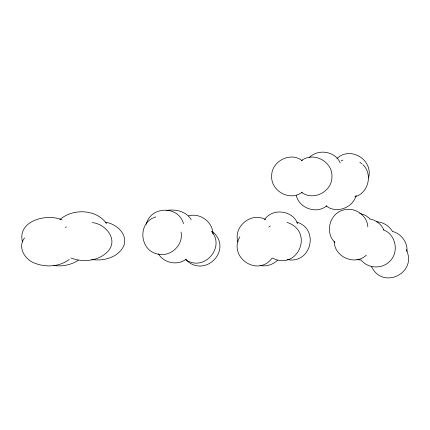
<?xml version="1.0" encoding="UTF-8"?>
<svg xmlns="http://www.w3.org/2000/svg" width="430" height="430" viewBox="0 0 430 430"><rect width="100%" height="100%" fill="white"/><g stroke="black" fill="none" stroke-linecap="round" stroke-linejoin="round"><path stroke-width="0.64" d="M368.467 178.015C373.81 160.213 350.477 145.576 336.969 158.476M406.963 251.507C407.839 242.525 401.351 233.834 392.73 231.485M146.216 224.293C150.607 205.868 178.627 205.352 183.502 223.707M239.854 236.828C227.954 257.371 257.747 277.361 271.959 258.269M356.153 195.268C353.132 207.873 336.373 214.054 326.166 205.911M24.564 237.871C17.082 247.293 25.123 260.075 35.196 263.37C46.241 267.503 59.738 266.788 69.23 259.387M264.584 219.504C272.555 207.658 293.023 210.351 297.662 223.858M59.802 219.725C72.487 208.19 96.519 208.991 106.527 223.6M152.284 218.327C137.578 226.056 140.76 250.249 156.971 253.915C169.882 257.785 183.927 245.277 181.014 232.006M301.301 160.755C313.104 151.209 332.535 161.336 331.949 176.424C332.487 191.253 313.739 201.396 301.801 192.479M309.202 157.676C317.974 148.463 335.11 151.145 340.248 162.868M186.002 259.225C177.499 265.912 163.787 263.058 158.342 253.775M302.312 192.092C290.503 201.643 271.077 191.517 271.663 176.424C271.077 161.336 290.503 151.209 302.312 160.755M268.815 227.061L270.325 225.906M326.762 205.771C316.647 214.441 299.323 208.373 296.27 195.521M277.522 260.279C272.916 264.638 266.277 266.89 260.016 265.471M366.333 255.119C355.11 266.143 333.986 256.936 334.26 241.241M65.296 227.448L66.43 226.83M78.287 260.279C71.106 264.966 62.221 266.772 53.761 265.487M152.87 218.08L155.8 216.87M341.173 160.793L342.93 160.067M354.745 196.87C368.397 193.323 373.106 174.241 362.866 164.609M166.566 210.474C175.526 208.91 186.254 211.329 191.221 219.606M188.539 215.881C200.09 212.565 212.882 221.945 212.909 234.017M91.611 259.494C103.625 261.381 118.422 257.495 123.872 245.637C127.952 233.936 116.337 223.965 105.705 222.197M359.63 213.269L365.57 215.376L369.596 218.462M369.424 218.924C375.659 219.741 381.426 224.17 383.834 229.98M376.293 221.767C382.926 221.945 389.069 225.772 392.488 231.399M356.943 259.543L360.716 260.037M287.315 259.543C310.981 264.493 319.861 228.964 296.7 222.09M92.359 222.595C105.275 223.842 118.384 239.01 108.387 250.9C99.136 261.085 83.382 262.714 70.971 258.011M61.99 219.827C46.865 213.156 17.071 220.681 22.435 241.859M383.366 229.856C395.933 234.28 399.336 252.313 389.731 261.386C382.06 269.255 367.747 268.766 361.098 259.881M287.073 222.417C314.593 231.2 298.001 271.26 272.335 258.011M265.804 219.762C251.792 211.372 233.06 226.304 237.914 241.859M186.835 260.387C204.691 271.384 225.476 247.03 211.442 231.335M359.851 162.293L361.861 163.835M212.162 231.265C234.033 249.276 204.847 279.65 185.325 259.225M334.938 242.45C324.478 232.603 329.665 213.248 343.645 209.947C354.68 206.803 367.247 215.258 367.854 226.83M185.927 259.274L186.695 260.279M406.14 249.459C418.094 272.883 382.673 290.352 371.52 266.546"/></g></svg>
